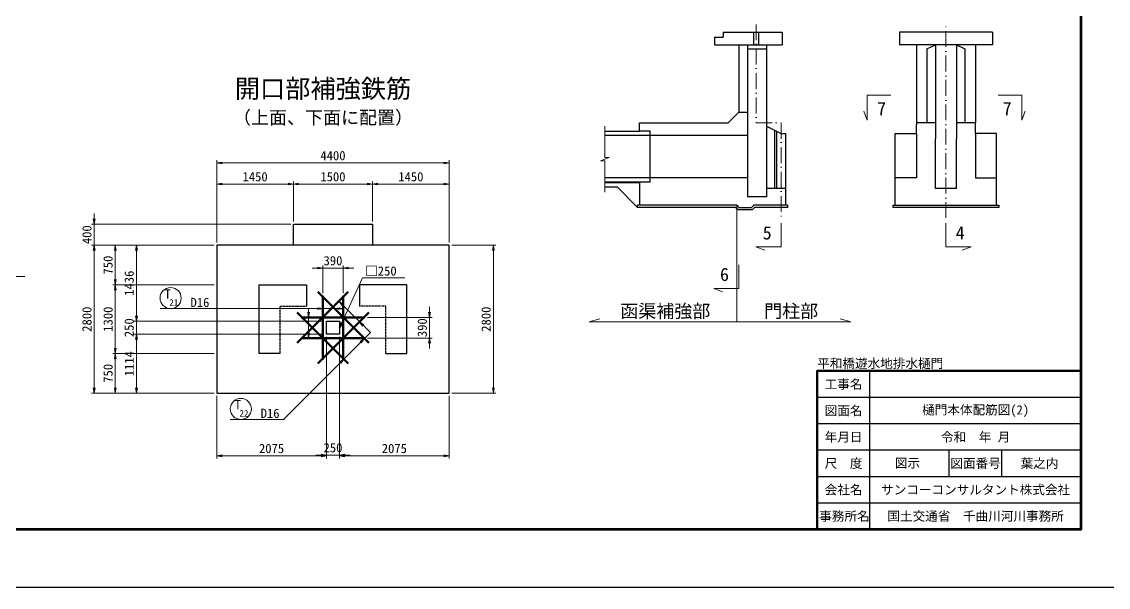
# Model space of a CAD drawing. Header units: millimetres. Extents: x 169470 to 758170, y -17820 to 11880.
# Drawn here: x 232481 to 253057, y -17820 to -7109 of the extents above; entities that cross this region are included whole.
import ezdxf
from ezdxf.enums import TextEntityAlignment as Align

# ---------------------------------------------------------------- set-up
doc = ezdxf.new("R2010")
doc.units = ezdxf.units.MM
doc.header["$LTSCALE"] = 50
doc.header["$PDSIZE"] = 300
doc.linetypes.add('DASHED2', pattern=[0.375, 0.25, -0.125])
doc.linetypes.add('SXF_一点短鎖線', pattern=[9.25, 6, -1.5, 0.25, -1.5])
doc.layers.get('Defpoints').update_dxf_attribs({"color": 151})
for name, color, linetype, lineweight in [('D-BMK', 2, 'SXF_一点短鎖線', 13), ('D-STR', 1, 'Continuous', 25), ('D-STR-DIM', 7, 'Continuous', 13), ('D-STR-HTXT', 7, 'Continuous', 13), ('D-STR-STR6', 7, 'Continuous', 50), ('D-STR-TXT', 7, 'Continuous', 13), ('D-TTL', 2, 'Continuous', 140), ('D-TTL-FRAM', 2, 'Continuous', 50), ('D-TTL-LINE', 7, 'Continuous', 25), ('D-TTL-TXT', 7, 'Continuous', 25)]:
    doc.layers.add(name, color=color, linetype=linetype, lineweight=lineweight)
doc.styles.add('MS ゴシック', font='MS Gothic.ttf')
doc.styles.add('YOKO_GOTHIC', font='MS Gothic.ttf')
doc.dimstyles.new('S50', dxfattribs={"dimscale": 50, "dimtxt": 3.5, "dimasz": 2, "dimexe": 1, "dimexo": 1, "dimgap": 1, "dimtad": 1, "dimdec": 0, "dimzin": 1, "dimdsep": 46, "dimtxsty": 'YOKO_GOTHIC', "dimblk": 'OPEN', "dimcen": 0, "dimclrd": 256, "dimclre": 256, "dimclrt": 256, "dimaunit": 1, "dimadec": 3, "dimazin": 0, "dimtfac": 1, "dimtdec": 0, "dimtix": 1, "dimtmove": 2, "dimatfit": 3, "dimldrblk": 'OPEN', "dimfxl": 1, "dimlwd": -1, "dimlwe": -1, "dimarcsym": 2})

# ---------------------------------------------------------------- blocks, each defined once
blk = doc.blocks.new('_Open')
at = {"color": 0, "linetype": 'ByBlock', "lineweight": -2}
for p, q in [((-1, 0.17), (0, 0)), ((-1, -0.17), (0, 0)), ((0, 0), (-1, 0))]:
    blk.add_line(p, q, dxfattribs=at)
blk = doc.blocks.new('*D4603')
at = {"layer": 'D-STR-DIM', "transparency": 16777216}
for p, q in [((236175, -11293), (236175, -10134)), ((236275, -10184), (237525, -10184)), ((237625, -10893), (237625, -10134))]:
    blk.add_line(p, q, dxfattribs=at)
at = {"layer": 'Defpoints', "color": 0, "transparency": 16777216}
for p in [(237625, -10184), (237625, -10943), (236175, -11343)]:
    blk.add_point(p, dxfattribs=at)
at = {"layer": 'D-STR-DIM', "transparency": 16777216, "xscale": 100, "yscale": 100, "zscale": 100, "rotation": 180}
blk.add_blockref('_Open', (236175, -10184), dxfattribs=at)
at = {"layer": 'D-STR-DIM', "transparency": 16777216, "xscale": 100, "yscale": 100, "zscale": 100}
blk.add_blockref('_Open', (237625, -10184), dxfattribs=at)
at = {"layer": 'D-STR-DIM', "transparency": 16777216, "insert": (236900, -10046), "char_height": 175, "attachment_point": 5, "style": 'YOKO_GOTHIC'}
blk.add_mtext('1450', dxfattribs=at)
blk = doc.blocks.new('*D4604')
at = {"layer": 'D-STR-DIM', "transparency": 16777216}
for p, q in [((237625, -10893), (237625, -10134)), ((237725, -10184), (239025, -10184)), ((239125, -10893), (239125, -10134))]:
    blk.add_line(p, q, dxfattribs=at)
at = {"layer": 'Defpoints', "color": 0, "transparency": 16777216}
for p in [(239125, -10184), (237625, -10943), (239125, -10943)]:
    blk.add_point(p, dxfattribs=at)
at = {"layer": 'D-STR-DIM', "transparency": 16777216, "xscale": 100, "yscale": 100, "zscale": 100, "rotation": 180}
blk.add_blockref('_Open', (237625, -10184), dxfattribs=at)
at = {"layer": 'D-STR-DIM', "transparency": 16777216, "xscale": 100, "yscale": 100, "zscale": 100}
blk.add_blockref('_Open', (239125, -10184), dxfattribs=at)
at = {"layer": 'D-STR-DIM', "transparency": 16777216, "insert": (238375, -10046), "char_height": 175, "attachment_point": 5, "style": 'YOKO_GOTHIC'}
blk.add_mtext('1500', dxfattribs=at)
blk = doc.blocks.new('*D4605')
at = {"layer": 'D-STR-DIM', "transparency": 16777216}
for p, q in [((239125, -10893), (239125, -10134)), ((239225, -10184), (240475, -10184)), ((240575, -11293), (240575, -10134))]:
    blk.add_line(p, q, dxfattribs=at)
at = {"layer": 'Defpoints', "color": 0, "transparency": 16777216}
for p in [(240575, -10184), (239125, -10943), (240575, -11343)]:
    blk.add_point(p, dxfattribs=at)
at = {"layer": 'D-STR-DIM', "transparency": 16777216, "xscale": 100, "yscale": 100, "zscale": 100, "rotation": 180}
blk.add_blockref('_Open', (239125, -10184), dxfattribs=at)
at = {"layer": 'D-STR-DIM', "transparency": 16777216, "xscale": 100, "yscale": 100, "zscale": 100}
blk.add_blockref('_Open', (240575, -10184), dxfattribs=at)
at = {"layer": 'D-STR-DIM', "transparency": 16777216, "insert": (239850, -10046), "char_height": 175, "attachment_point": 5, "style": 'YOKO_GOTHIC'}
blk.add_mtext('1450', dxfattribs=at)
blk = doc.blocks.new('*D4209')
at = {"layer": 'D-STR-DIM', "transparency": 16777216}
for p, q in [((236175, -11293), (236175, -9734)), ((236275, -9784), (240475, -9784)), ((240575, -11293), (240575, -9734))]:
    blk.add_line(p, q, dxfattribs=at)
at = {"layer": 'Defpoints', "color": 0, "transparency": 16777216}
for p in [(240575, -9784), (236175, -11343), (240575, -11343)]:
    blk.add_point(p, dxfattribs=at)
at = {"layer": 'D-STR-DIM', "transparency": 16777216, "xscale": 100, "yscale": 100, "zscale": 100, "rotation": 180}
blk.add_blockref('_Open', (236175, -9784), dxfattribs=at)
at = {"layer": 'D-STR-DIM', "transparency": 16777216, "xscale": 100, "yscale": 100, "zscale": 100}
blk.add_blockref('_Open', (240575, -9784), dxfattribs=at)
at = {"layer": 'D-STR-DIM', "transparency": 16777216, "insert": (238375, -9646), "char_height": 175, "attachment_point": 5, "style": 'YOKO_GOTHIC'}
blk.add_mtext('4400', dxfattribs=at)
blk = doc.blocks.new('*D4210')
at = {"layer": 'D-STR-DIM', "transparency": 16777216}
for p, q in [((233853, -10843), (233853, -10743)), ((237575, -10943), (233803, -10943)), ((233853, -10943), (233853, -11343)), ((236125, -11343), (233803, -11343)), ((233853, -11443), (233853, -11543))]:
    blk.add_line(p, q, dxfattribs=at)
at = {"layer": 'Defpoints', "color": 0, "transparency": 16777216}
for p in [(237625, -10943), (233853, -11343), (236175, -11343)]:
    blk.add_point(p, dxfattribs=at)
at = {"layer": 'D-STR-DIM', "transparency": 16777216, "xscale": 100, "yscale": 100, "zscale": 100}
for p, rotation in [((233853, -10943), 270), ((233853, -11343), 90)]:
    blk.add_blockref('_Open', p, dxfattribs=dict(at, rotation=rotation))
at = {"layer": 'D-STR-DIM', "transparency": 16777216, "insert": (233716, -11143), "char_height": 175, "attachment_point": 5, "rotation": 90, "style": 'YOKO_GOTHIC'}
blk.add_mtext('400', dxfattribs=at)
blk = doc.blocks.new('*D4211')
at = {"layer": 'D-STR-DIM', "transparency": 16777216}
for p, q in [((236125, -11343), (233803, -11343)), ((233853, -11443), (233853, -14043)), ((236125, -14143), (233803, -14143))]:
    blk.add_line(p, q, dxfattribs=at)
at = {"layer": 'Defpoints', "color": 0, "transparency": 16777216}
for p in [(236175, -11343), (233853, -14143), (236175, -14143)]:
    blk.add_point(p, dxfattribs=at)
at = {"layer": 'D-STR-DIM', "transparency": 16777216, "xscale": 100, "yscale": 100, "zscale": 100}
for p, rotation in [((233853, -11343), 90), ((233853, -14143), 270)]:
    blk.add_blockref('_Open', p, dxfattribs=dict(at, rotation=rotation))
at = {"layer": 'D-STR-DIM', "transparency": 16777216, "insert": (233716, -12743), "char_height": 175, "attachment_point": 5, "rotation": 90, "style": 'YOKO_GOTHIC'}
blk.add_mtext('2800', dxfattribs=at)
blk = doc.blocks.new('*D4212')
at = {"layer": 'D-STR-DIM', "transparency": 16777216}
for p, q in [((236125, -11343), (234203, -11343)), ((234253, -11443), (234253, -11993)), ((236125, -12093), (234203, -12093))]:
    blk.add_line(p, q, dxfattribs=at)
at = {"layer": 'Defpoints', "color": 0, "transparency": 16777216}
for p in [(236175, -11343), (234253, -12093), (236175, -12093)]:
    blk.add_point(p, dxfattribs=at)
at = {"layer": 'D-STR-DIM', "transparency": 16777216, "xscale": 100, "yscale": 100, "zscale": 100}
for p, rotation in [((234253, -11343), 90), ((234253, -12093), 270)]:
    blk.add_blockref('_Open', p, dxfattribs=dict(at, rotation=rotation))
at = {"layer": 'D-STR-DIM', "transparency": 16777216, "insert": (234116, -11718), "char_height": 175, "attachment_point": 5, "rotation": 90, "style": 'YOKO_GOTHIC'}
blk.add_mtext('750', dxfattribs=at)
blk = doc.blocks.new('*D4213')
at = {"layer": 'D-STR-DIM', "transparency": 16777216}
for p, q in [((236125, -13393), (234203, -13393)), ((234253, -13493), (234253, -14043)), ((236125, -14143), (234203, -14143))]:
    blk.add_line(p, q, dxfattribs=at)
at = {"layer": 'Defpoints', "color": 0, "transparency": 16777216}
for p in [(236175, -13393), (234253, -14143), (236175, -14143)]:
    blk.add_point(p, dxfattribs=at)
at = {"layer": 'D-STR-DIM', "transparency": 16777216, "xscale": 100, "yscale": 100, "zscale": 100}
for p, rotation in [((234253, -13393), 90), ((234253, -14143), 270)]:
    blk.add_blockref('_Open', p, dxfattribs=dict(at, rotation=rotation))
at = {"layer": 'D-STR-DIM', "transparency": 16777216, "insert": (234116, -13768), "char_height": 175, "attachment_point": 5, "rotation": 90, "style": 'YOKO_GOTHIC'}
blk.add_mtext('750', dxfattribs=at)
blk = doc.blocks.new('*D4214')
at = {"layer": 'D-STR-DIM', "transparency": 16777216}
for p, q in [((238250, -13079), (238250, -15381)), ((236175, -14193), (236175, -15381)), ((236275, -15331), (238150, -15331))]:
    blk.add_line(p, q, dxfattribs=at)
at = {"layer": 'Defpoints', "color": 0, "transparency": 16777216}
for p in [(238250, -13029), (236175, -14143), (238250, -15331)]:
    blk.add_point(p, dxfattribs=at)
at = {"layer": 'D-STR-DIM', "transparency": 16777216, "xscale": 100, "yscale": 100, "zscale": 100, "rotation": 180}
blk.add_blockref('_Open', (236175, -15331), dxfattribs=at)
at = {"layer": 'D-STR-DIM', "transparency": 16777216, "xscale": 100, "yscale": 100, "zscale": 100}
blk.add_blockref('_Open', (238250, -15331), dxfattribs=at)
at = {"layer": 'D-STR-DIM', "transparency": 16777216, "insert": (237212, -15193), "char_height": 175, "attachment_point": 5, "style": 'YOKO_GOTHIC'}
blk.add_mtext('2075', dxfattribs=at)
blk = doc.blocks.new('*D4215')
at = {"layer": 'D-STR-DIM', "transparency": 16777216}
for p, q in [((238500, -13079), (238500, -15381)), ((240575, -14193), (240575, -15381)), ((238600, -15331), (240475, -15331))]:
    blk.add_line(p, q, dxfattribs=at)
at = {"layer": 'Defpoints', "color": 0, "transparency": 16777216}
for p in [(238500, -13029), (240575, -14143), (240575, -15331)]:
    blk.add_point(p, dxfattribs=at)
at = {"layer": 'D-STR-DIM', "transparency": 16777216, "xscale": 100, "yscale": 100, "zscale": 100, "rotation": 180}
blk.add_blockref('_Open', (238500, -15331), dxfattribs=at)
at = {"layer": 'D-STR-DIM', "transparency": 16777216, "xscale": 100, "yscale": 100, "zscale": 100}
blk.add_blockref('_Open', (240575, -15331), dxfattribs=at)
at = {"layer": 'D-STR-DIM', "transparency": 16777216, "insert": (239537, -15193), "char_height": 175, "attachment_point": 5, "style": 'YOKO_GOTHIC'}
blk.add_mtext('2075', dxfattribs=at)
blk = doc.blocks.new('*D4216')
at = {"layer": 'D-STR-DIM', "transparency": 16777216}
for p, q in [((240625, -11343), (241462, -11343)), ((241412, -14043), (241412, -11443)), ((240625, -14143), (241462, -14143))]:
    blk.add_line(p, q, dxfattribs=at)
at = {"layer": 'Defpoints', "color": 0, "transparency": 16777216}
for p in [(240575, -11343), (241412, -11343), (240575, -14143)]:
    blk.add_point(p, dxfattribs=at)
at = {"layer": 'D-STR-DIM', "transparency": 16777216, "xscale": 100, "yscale": 100, "zscale": 100}
for p, rotation in [((241412, -11343), 90), ((241412, -14143), 270)]:
    blk.add_blockref('_Open', p, dxfattribs=dict(at, rotation=rotation))
at = {"layer": 'D-STR-DIM', "transparency": 16777216, "insert": (241275, -12743), "char_height": 175, "attachment_point": 5, "rotation": 90, "style": 'YOKO_GOTHIC'}
blk.add_mtext('2800', dxfattribs=at)
blk = doc.blocks.new('*D4144')
at = {"layer": 'D-STR-DIM', "transparency": 16777216}
for p, q in [((236125, -12093), (234203, -12093)), ((234253, -12193), (234253, -13293)), ((236125, -13393), (234203, -13393))]:
    blk.add_line(p, q, dxfattribs=at)
at = {"layer": 'Defpoints', "color": 0, "transparency": 16777216}
for p in [(236175, -12093), (234253, -13393), (236175, -13393)]:
    blk.add_point(p, dxfattribs=at)
at = {"layer": 'D-STR-DIM', "transparency": 16777216, "xscale": 100, "yscale": 100, "zscale": 100}
for p, rotation in [((234253, -12093), 90), ((234253, -13393), 270)]:
    blk.add_blockref('_Open', p, dxfattribs=dict(at, rotation=rotation))
at = {"layer": 'D-STR-DIM', "transparency": 16777216, "insert": (234116, -12743), "char_height": 175, "attachment_point": 5, "rotation": 90, "style": 'YOKO_GOTHIC'}
blk.add_mtext('1300', dxfattribs=at)
blk = doc.blocks.new('*D4145')
at = {"layer": 'D-STR-DIM', "transparency": 16777216}
for p, q in [((236125, -11343), (234603, -11343)), ((234653, -11443), (234653, -12679)), ((238200, -12779), (234603, -12779))]:
    blk.add_line(p, q, dxfattribs=at)
at = {"layer": 'Defpoints', "color": 0, "transparency": 16777216}
for p in [(236175, -11343), (234653, -12779), (238250, -12779)]:
    blk.add_point(p, dxfattribs=at)
at = {"layer": 'D-STR-DIM', "transparency": 16777216, "xscale": 100, "yscale": 100, "zscale": 100}
for p, rotation in [((234653, -11343), 90), ((234653, -12779), 270)]:
    blk.add_blockref('_Open', p, dxfattribs=dict(at, rotation=rotation))
at = {"layer": 'D-STR-DIM', "transparency": 16777216, "insert": (234516, -12061), "char_height": 175, "attachment_point": 5, "rotation": 90, "style": 'YOKO_GOTHIC'}
blk.add_mtext('1436', dxfattribs=at)
blk = doc.blocks.new('*D4146')
at = {"layer": 'D-STR-DIM', "transparency": 16777216}
for p, q in [((238200, -13029), (234603, -13029)), ((234653, -13129), (234653, -14043)), ((236125, -14143), (234603, -14143))]:
    blk.add_line(p, q, dxfattribs=at)
at = {"layer": 'Defpoints', "color": 0, "transparency": 16777216}
for p in [(238250, -13029), (234653, -14143), (236175, -14143)]:
    blk.add_point(p, dxfattribs=at)
at = {"layer": 'D-STR-DIM', "transparency": 16777216, "xscale": 100, "yscale": 100, "zscale": 100}
for p, rotation in [((234653, -13029), 90), ((234653, -14143), 270)]:
    blk.add_blockref('_Open', p, dxfattribs=dict(at, rotation=rotation))
at = {"layer": 'D-STR-DIM', "transparency": 16777216, "insert": (234516, -13586), "char_height": 175, "attachment_point": 5, "rotation": 90, "style": 'YOKO_GOTHIC'}
blk.add_mtext('1114', dxfattribs=at)
blk = doc.blocks.new('*D4601')
at = {"layer": 'D-STR-DIM', "transparency": 16777216}
for p, q in [((238180, -12249), (238180, -11724)), ((238570, -12249), (238570, -11724)), ((238080, -11774), (237980, -11774)), ((238180, -11774), (238570, -11774)), ((238670, -11774), (238770, -11774))]:
    blk.add_line(p, q, dxfattribs=at)
at = {"layer": 'Defpoints', "color": 0, "transparency": 16777216}
for p in [(238570, -11774), (238180, -12299), (238570, -12299)]:
    blk.add_point(p, dxfattribs=at)
at = {"layer": 'D-STR-DIM', "transparency": 16777216, "xscale": 100, "yscale": 100, "zscale": 100}
blk.add_blockref('_Open', (238180, -11774), dxfattribs=at)
at = {"layer": 'D-STR-DIM', "transparency": 16777216, "xscale": 100, "yscale": 100, "zscale": 100, "rotation": 180}
blk.add_blockref('_Open', (238570, -11774), dxfattribs=at)
at = {"layer": 'D-STR-DIM', "transparency": 16777216, "insert": (238375, -11636), "char_height": 175, "attachment_point": 5, "style": 'YOKO_GOTHIC'}
blk.add_mtext('390', dxfattribs=at)
blk = doc.blocks.new('*D4602')
at = {"layer": 'D-STR-DIM', "transparency": 16777216}
for p, q in [((240203, -12609), (240203, -12509)), ((239030, -12709), (240253, -12709)), ((240203, -12709), (240203, -13099)), ((239030, -13099), (240253, -13099)), ((240203, -13199), (240203, -13299))]:
    blk.add_line(p, q, dxfattribs=at)
at = {"layer": 'Defpoints', "color": 0, "transparency": 16777216}
for p in [(238980, -12709), (238980, -13099), (240203, -13099)]:
    blk.add_point(p, dxfattribs=at)
at = {"layer": 'D-STR-DIM', "transparency": 16777216, "xscale": 100, "yscale": 100, "zscale": 100}
for p, rotation in [((240203, -12709), 270), ((240203, -13099), 90)]:
    blk.add_blockref('_Open', p, dxfattribs=dict(at, rotation=rotation))
at = {"layer": 'D-STR-DIM', "transparency": 16777216, "insert": (240066, -12904), "char_height": 175, "attachment_point": 5, "rotation": 90, "style": 'YOKO_GOTHIC'}
blk.add_mtext('390', dxfattribs=at)
blk = doc.blocks.new('*D4560')
at = {"layer": 'D-STR-DIM', "transparency": 16777216}
for p, q in [((234653, -12679), (234653, -12579)), ((238200, -12779), (234603, -12779)), ((234653, -12779), (234653, -13029)), ((238200, -13029), (234603, -13029)), ((234653, -13129), (234653, -13229))]:
    blk.add_line(p, q, dxfattribs=at)
at = {"layer": 'Defpoints', "color": 0, "transparency": 16777216}
for p in [(238250, -12779), (234653, -13029), (238250, -13029)]:
    blk.add_point(p, dxfattribs=at)
at = {"layer": 'D-STR-DIM', "transparency": 16777216, "xscale": 100, "yscale": 100, "zscale": 100}
for p, rotation in [((234653, -12779), 270), ((234653, -13029), 90)]:
    blk.add_blockref('_Open', p, dxfattribs=dict(at, rotation=rotation))
at = {"layer": 'D-STR-DIM', "transparency": 16777216, "insert": (234516, -12904), "char_height": 175, "attachment_point": 5, "rotation": 90, "style": 'YOKO_GOTHIC'}
blk.add_mtext('250', dxfattribs=at)
blk = doc.blocks.new('*D4561')
at = {"layer": 'D-STR-DIM', "transparency": 16777216}
for p, q in [((238250, -13079), (238250, -15367)), ((238500, -13079), (238500, -15367)), ((238150, -15317), (238050, -15317)), ((238500, -15317), (238250, -15317)), ((238600, -15317), (238700, -15317))]:
    blk.add_line(p, q, dxfattribs=at)
at = {"layer": 'Defpoints', "color": 0, "transparency": 16777216}
for p in [(238250, -13029), (238500, -13029), (238250, -15317)]:
    blk.add_point(p, dxfattribs=at)
at = {"layer": 'D-STR-DIM', "transparency": 16777216, "xscale": 100, "yscale": 100, "zscale": 100}
blk.add_blockref('_Open', (238250, -15317), dxfattribs=at)
at = {"layer": 'D-STR-DIM', "transparency": 16777216, "xscale": 100, "yscale": 100, "zscale": 100, "rotation": 180}
blk.add_blockref('_Open', (238500, -15317), dxfattribs=at)
at = {"layer": 'D-STR-DIM', "transparency": 16777216, "insert": (238375, -15179), "char_height": 175, "attachment_point": 5, "style": 'YOKO_GOTHIC'}
blk.add_mtext('250', dxfattribs=at)

msp = doc.modelspace()

# ---------------------------------------------------------------- linework, layer by layer
at = {"layer": 'D-BMK'}
msp.add_line((249983.47, -10824.46), (249983.47, -7159.05), dxfattribs=at)
msp.add_lwpolyline([(246391.07, -7159.05), (246391.07, -9024.46), (246861.8, -9024.46), (246861.8, -10824.46)], dxfattribs=at)
at = {"layer": 'D-STR'}
for p, q in [((245601.8, -7404.46), (245601.8, -7544.46)), ((245601.8, -7404.46), (245761.8, -7404.46)), ((245761.8, -7304.46), (246881.8, -7304.46)), ((245761.8, -7304.46), (245761.8, -7404.46)), ((246881.8, -7304.46), (246881.8, -7544.46)), ((245601.8, -7544.46), (246881.8, -7544.46)), ((246061.8, -7544.46), (246061.8, -8824.46)), ((246221.8, -7544.46), (246221.8, -10424.46)), ((246581.8, -7544.46), (246581.8, -10424.46)), ((246221.8, -7624.46), (246581.8, -7624.46)), ((246061.8, -8824.46), (245861.8, -9024.46)), ((246061.8, -8824.46), (246221.8, -8824.46)), ((244181.68, -9184.46), (244181.68, -9024.46)), ((244181.68, -9024.46), (245861.8, -9024.46)), ((246581.8, -9024.46), (246581.8, -10424.46)), ((250543.47, -9224.46), (250543.47, -9024.46)), ((243522.9, -9184.46), (244181.68, -9184.46)), ((244181.68, -9104.46), (244181.68, -9064.46)), ((246581.8, -9084.46), (246861.8, -9224.46)), ((246741.8, -10264.46), (246741.8, -9164.46)), ((246781.8, -10264.46), (246781.8, -9184.46)), ((246861.8, -9224.46), (246941.8, -9224.46)), ((246941.8, -9224.46), (246941.8, -10584.46)), ((249423.47, -9224.46), (249423.47, -9064.46)), ((249423.47, -9224.46), (249423.47, -10064.46)), ((250543.47, -9224.46), (250543.47, -10064.46)), ((244381.68, -9264.46), (243522.9, -9264.46)), ((246221.8, -9264.46), (244381.68, -9264.46)), ((244381.68, -10064.46), (243522.9, -10064.46)), ((246221.8, -10064.46), (244381.68, -10064.46)), ((249023.47, -10584.46), (249023.47, -10064.46)), ((249423.47, -10064.46), (249023.47, -10064.46)), ((250543.47, -10064.46), (250943.47, -10064.46)), ((250943.47, -10584.46), (250943.47, -10064.46)), ((243522.9, -10144.46), (244181.68, -10144.46)), ((243522.9, -10156.46), (244181.68, -10156.46)), ((243522.9, -10236.46), (243753.68, -10236.46)), ((243753.68, -10236.46), (244141.68, -10624.46)), ((244181.68, -10144.46), (244181.68, -10584.46)), ((246941.8, -10264.46), (246581.8, -10264.46)), ((246581.8, -10424.46), (246221.8, -10424.46)), ((244181.68, -10584.46), (244141.68, -10584.46)), ((244141.68, -10624.46), (244141.68, -10584.46)), ((246005.23, -10624.46), (244141.68, -10624.46)), ((246021.8, -10584.46), (244181.68, -10584.46)), ((246005.23, -10624.46), (246045.23, -10664.46)), ((246021.8, -10584.46), (246061.8, -10624.46)), ((246045.23, -10664.46), (246318.37, -10664.46)), ((246061.8, -10624.46), (246301.8, -10624.46)), ((246301.8, -10624.46), (246341.8, -10584.46)), ((246318.37, -10664.46), (246358.37, -10624.46)), ((246941.8, -10584.46), (246341.8, -10584.46)), ((246981.8, -10624.46), (246358.37, -10624.46)), ((246981.8, -10584.46), (246941.8, -10584.46)), ((246981.8, -10584.46), (246981.8, -10624.46)), ((240574.83, -11343.16), (236175.04, -11343.16)), ((236175.04, -11343.16), (236175.04, -14143.04)), ((240574.83, -14143.04), (240574.83, -11343.16)), ((236175.04, -14143.04), (240574.83, -14143.04))]:
    msp.add_line(p, q, dxfattribs=at)
at = {"layer": 'D-STR', "ltscale": 0.2}
for p, q in [((246341.8, -7544.46), (246341.8, -7304.46)), ((246441.8, -7544.46), (246441.8, -7304.46))]:
    msp.add_line(p, q, dxfattribs=at)
at = {"layer": 'D-STR', "ltscale": 1500}
for p, q in [((250863.42, -7304.46), (249103.51, -7304.46)), ((249103.51, -7304.46), (249103.51, -7544.46)), ((250863.42, -7304.46), (250863.42, -7544.46)), ((250863.42, -7544.46), (249103.51, -7544.46)), ((249423.47, -7544.46), (249423.47, -8824.46)), ((249623.47, -7624.46), (249783.47, -7544.46)), ((249783.47, -7544.46), (249783.47, -9324.46)), ((250183.47, -7544.46), (250183.47, -9324.46)), ((250183.47, -7544.46), (250343.47, -7624.46)), ((250543.47, -7544.46), (250543.47, -8824.46)), ((249623.47, -7624.46), (249623.47, -9024.46)), ((250343.47, -7624.46), (250343.47, -9024.46)), ((249423.47, -8824.46), (249423.47, -9064.46)), ((250543.47, -8824.46), (250543.47, -9024.46)), ((249783.47, -9024.46), (249423.47, -9024.46)), ((250543.47, -9024.46), (250183.47, -9024.46)), ((249783.47, -10264.46), (249783.47, -9324.46)), ((250183.47, -10264.46), (250183.47, -9324.46)), ((250183.47, -10264.46), (249783.47, -10264.46)), ((249023.47, -10584.46), (250943.47, -10584.46))]:
    msp.add_line(p, q, dxfattribs=at)
at = {"layer": 'D-STR', "linetype": 'DASHED2', "ltscale": 1.5}
for p, q in [((237374.93, -13393.04), (237374.93, -12493.04)), ((237374.93, -12493.04), (237874.93, -12493.04)), ((239374.93, -12493.04), (238874.93, -12493.04)), ((239374.93, -13393.04), (239374.93, -12493.04))]:
    msp.add_line(p, q, dxfattribs=at)
at = {"layer": 'D-STR'}
for points in [[(244181.68, -10144.46), (244381.68, -10144.46), (244381.68, -9184.46), (244181.68, -9184.46)], [(249023.47, -10064.46), (249023.47, -9224.46), (249423.47, -9224.46)], [(250943.47, -10064.46), (250943.47, -9224.46), (250543.47, -9224.46)], [(237624.93, -11343.16), (237624.93, -10943.16), (239124.93, -10943.16), (239124.93, -11343.16)]]:
    msp.add_lwpolyline(points, dxfattribs=at)
at = {"layer": 'D-STR', "ltscale": 1500}
msp.add_lwpolyline([(250943.47, -10584.46), (250983.47, -10584.46), (250983.47, -10624.46), (248983.47, -10624.46), (248983.47, -10584.46), (249023.47, -10584.46)], dxfattribs=at)
at = {"layer": 'D-STR', "linetype": 'DASHED2'}
for points in [[(237374.93, -13393.04), (236974.93, -13393.04), (236974.93, -12093.04), (237874.93, -12093.04), (237874.93, -12493.04)], [(239374.93, -13393.04), (239774.93, -13393.04), (239774.93, -12093.04), (238874.93, -12093.04), (238874.93, -12493.04)]]:
    msp.add_lwpolyline(points, dxfattribs=at)
at = {"layer": 'D-STR'}
msp.add_lwpolyline([(238249.93, -13029.04), (238249.93, -12779.04), (238499.93, -12779.04), (238499.93, -13029.04)], close=True, dxfattribs=at)
at = {"layer": 'D-STR-DIM'}
for p, q in [((246021.8, -10584.46), (246021.8, -12789.95)), ((243224.05, -12789.95), (243426.64, -12735.67)), ((248179.39, -12789.95), (247976.8, -12735.67)), ((243224.05, -12789.95), (248179.39, -12789.95))]:
    msp.add_line(p, q, dxfattribs=at)
at = {"layer": 'D-STR-HTXT'}
for p, q in [((231535.2, -11933), (232541.76, -11933)), ((235100.75, -12543.17), (238569.93, -12543.17)), ((237913.54, -12543.17), (237913.54, -13099.04)), ((238487.89, -12401.08), (239082.64, -12995.82)), ((237436.25, -14642.21), (239082.64, -12995.82)), ((236429.69, -14642.21), (237436.25, -14642.21))]:
    msp.add_line(p, q, dxfattribs=at)
for points in [[(248941.47, -8498.49), (248493.47, -8498.49), (248493.47, -8974.94), (248427.43, -8805.69)], [(250970.59, -8498.49), (251418.59, -8498.49), (251418.59, -8974.94), (251484.63, -8805.69)], [(243522.9, -9084.46), (243522.9, -9677.96), (243605.4, -9677.96), (243440.4, -9742.96), (243522.9, -9742.96), (243522.9, -10336.46)], [(246861.8, -10924.46), (246861.8, -11372.46), (246385.36, -11372.46), (246554.6, -11438.5)], [(249983.47, -10924.46), (249983.47, -11372.46), (250459.91, -11372.46), (250290.66, -11438.5)], [(246061.8, -11711.77), (246061.8, -12159.77), (245585.36, -12159.77), (245754.6, -12225.8)]]:
    msp.add_lwpolyline(points, dxfattribs=at)
for centre in [(235300.75, -12343.17), (236629.69, -14442.21)]:
    msp.add_circle(centre, 200, dxfattribs=at)
at = {"layer": 'D-STR-STR6'}
for p, q in [((238665.33, -12223.64), (237695.5, -13193.47)), ((239055.33, -13193.47), (238085.5, -12223.64)), ((238179.93, -12299.04), (238179.93, -13509.04)), ((238569.93, -13509.04), (238569.93, -12299.04)), ((238665.33, -13583.47), (237695.5, -12613.64)), ((238979.93, -12709.04), (237769.93, -12709.04)), ((239055.33, -12613.64), (238085.5, -13583.47)), ((237769.93, -13099.04), (238979.93, -13099.04))]:
    msp.add_line(p, q, dxfattribs=at)
at = {"layer": 'D-TTL'}
msp.add_lwpolyline([(212544.53, 10780), (212544.53, -16720), (252544.53, -16720), (252544.53, 10780)], close=True, dxfattribs=at)
at = {"layer": 'D-TTL-FRAM'}
msp.add_lwpolyline([(247544.53, -16720), (247544.53, -13720), (252544.53, -13720)], dxfattribs=at)
at = {"layer": 'D-TTL-LINE'}
for p, q in [((248544.53, -16720), (248544.53, -13720)), ((247544.53, -14220), (252544.53, -14220)), ((247544.53, -14720), (252544.53, -14720)), ((247544.53, -15220), (252544.53, -15220)), ((250044.53, -15720), (250044.53, -15220)), ((251044.53, -15720), (251044.53, -15220)), ((247544.53, -15720), (252544.53, -15720)), ((247544.53, -16220), (252544.53, -16220))]:
    msp.add_line(p, q, dxfattribs=at)
at = {"layer": 'Defpoints', "color": 1}
msp.add_lwpolyline([(211519.53, 11880), (211519.53, -17820), (253569.53, -17820), (253569.53, 11880)], close=True, dxfattribs=at)

# ---------------------------------------------------------------- block references
at = {"layer": 'D-STR-HTXT', "xscale": 100, "yscale": 100, "zscale": 100}
for p in [(238179.93, -12543.17), (238569.93, -12543.17)]:
    msp.add_blockref('_Open', p, dxfattribs=at)
for p, rotation in [((238487.89, -12401.08), 134.9999999994166), ((237913.54, -12709.04), 270.0000000000001), ((238877.89, -12791.08), 134.9999999994166), ((237913.54, -13099.04), 270.0000000000001), ((238970.16, -13108.3), 44.99999999941656), ((238580.16, -13498.3), 44.99999999941656)]:
    msp.add_blockref('_Open', p, dxfattribs=dict(at, rotation=rotation))

# ---------------------------------------------------------------- texts
at = {"layer": 'D-STR-TXT', "style": 'YOKO_GOTHIC'}
for s, height, p in [('開口部補強鉄筋', 350, (238186.36, -8551.49)), ('7', 250, (248764.08, -8880.6)), ('7', 250, (251143.3, -8880.6)), ('（上面、下面に配置）', 250, (238186.36, -9048.49)), ('5', 250, (246598.32, -11232.05)), ('4', 250, (250253.29, -11232.05)), ('6', 250, (245789.43, -12019.35)), ('T', 175, (235244.47, -12351.49)), ('21', 125, (235360.13, -12489.29)), ('T', 175, (236573.41, -14450.53)), ('22', 125, (236689.07, -14588.33))]:
    msp.add_text(s, height=height, dxfattribs=at).set_placement(p, align=Align.CENTER)
for s, p in [('□250', (238985.07, -11917.47)), ('D16', (235677.27, -12513.17)), ('D16', (237006.21, -14612.21))]:
    msp.add_text(s, height=175, dxfattribs=at).set_placement(p)
for s, p in [('函渠補強部', (243815.85, -12789.95)), ('門柱部', (246540.44, -12789.95))]:
    msp.add_text(s, height=250, dxfattribs=at).set_placement(p, align=Align.BOTTOM_LEFT)
at = {"layer": 'D-TTL-TXT', "style": 'MS ゴシック'}
msp.add_text('平和橋遊水地排水樋門', height=175, dxfattribs=at).set_placement((247544.53, -13720), align=Align.BOTTOM_LEFT)
for s, p in [('工事名', (248044.53, -13970)), ('図面名', (248044.53, -14470)), ('樋門本体配筋図(2)', (250544.53, -14470)), ('年月日', (248044.53, -14970)), ('令和  年 月', (250544.53, -14970)), ('尺\u3000度', (248044.53, -15470)), ('図示', (249254.43, -15470)), ('図面番号', (250544.53, -15470)), ('葉之内', (251754.43, -15470)), ('会社名', (248044.53, -15970)), ('サンコーコンサルタント株式会社', (250544.53, -15970)), ('事務所名', (248060.6, -16470)), ('国土交通省\u3000千曲川河川事務所', (250544.53, -16470))]:
    msp.add_text(s, height=175, dxfattribs=at).set_placement(p, align=Align.MIDDLE)

# ---------------------------------------------------------------- dimensions: what is measured, and where the dimension line sits
at = {"layer": 'D-STR-DIM'}
for base, p1, p2, picture, middle in [((240574.83, -9783.74), (236175.04, -11343.16), (240574.83, -11343.16), '*D4209', (238374.93, -9646.24)), ((237624.93, -10183.74), (236175.04, -11343.16), (237624.93, -10943.16), '*D4603', (236899.99, -10046.24)), ((239124.93, -10183.74), (237624.93, -10943.16), (239124.93, -10943.16), '*D4604', (238374.93, -10046.24)), ((240574.83, -10183.74), (239124.93, -10943.16), (240574.83, -11343.16), '*D4605', (239849.88, -10046.24)), ((238569.93, -11773.96), (238179.93, -12299.04), (238569.93, -12299.04), '*D4601', (238374.93, -11636.46)), ((238249.93, -15330.67), (236175.04, -14143.04), (238249.93, -13029.04), '*D4214', (237212.49, -15193.17)), ((238249.93, -15316.67), (238499.93, -13029.04), (238249.93, -13029.04), '*D4561', (238374.93, -15179.17)), ((240574.83, -15330.67), (238499.93, -13029.04), (240574.83, -14143.04), '*D4215', (239537.38, -15193.17))]:
    dim = msp.add_linear_dim(base=base, p1=p1, p2=p2, dimstyle='S50', dxfattribs=at)
    dim.commit()
    dim.dimension.update_dxf_attribs({"geometry": picture, "text_midpoint": middle})
for base, p1, p2, picture, middle in [((233853.03, -11343.16), (237624.93, -10943.16), (236175.04, -11343.16), '*D4210', (233715.53, -11143.16)), ((233853.03, -14143.04), (236175.04, -11343.16), (236175.04, -14143.04), '*D4211', (233715.53, -12743.1)), ((234253.03, -12093.04), (236175.04, -11343.16), (236175.04, -12093.04), '*D4212', (234115.53, -11718.1)), ((234653.03, -12779.04), (236175.04, -11343.16), (238249.93, -12779.04), '*D4145', (234515.53, -12061.1)), ((241412.23, -11343.16), (240574.83, -14143.04), (240574.83, -11343.16), '*D4216', (241274.73, -12743.1)), ((234253.03, -13393.04), (236175.04, -12093.04), (236175.04, -13393.04), '*D4144', (234115.53, -12743.04)), ((240203.03, -13099.04), (238979.93, -12709.04), (238979.93, -13099.04), '*D4602', (240065.53, -12904.04)), ((234653.03, -13029.04), (238249.93, -12779.04), (238249.93, -13029.04), '*D4560', (234515.53, -12904.04)), ((234653.03, -14143.04), (238249.93, -13029.04), (236175.04, -14143.04), '*D4146', (234515.53, -13586.04)), ((234253.03, -14143.04), (236175.04, -13393.04), (236175.04, -14143.04), '*D4213', (234115.53, -13768.04))]:
    dim = msp.add_linear_dim(base=base, p1=p1, p2=p2, angle=90, dimstyle='S50', dxfattribs=at)
    dim.commit()
    dim.dimension.update_dxf_attribs({"geometry": picture, "text_midpoint": middle})

# ---------------------------------------------------------------- leaders
at = {"layer": 'D-STR-HTXT'}
msp.add_leader([(238499.93, -12904.04), (238934.01, -11959.75), (239734.01, -11959.75)], dimstyle='S50', dxfattribs=at)

doc.saveas('drawing.dxf')
